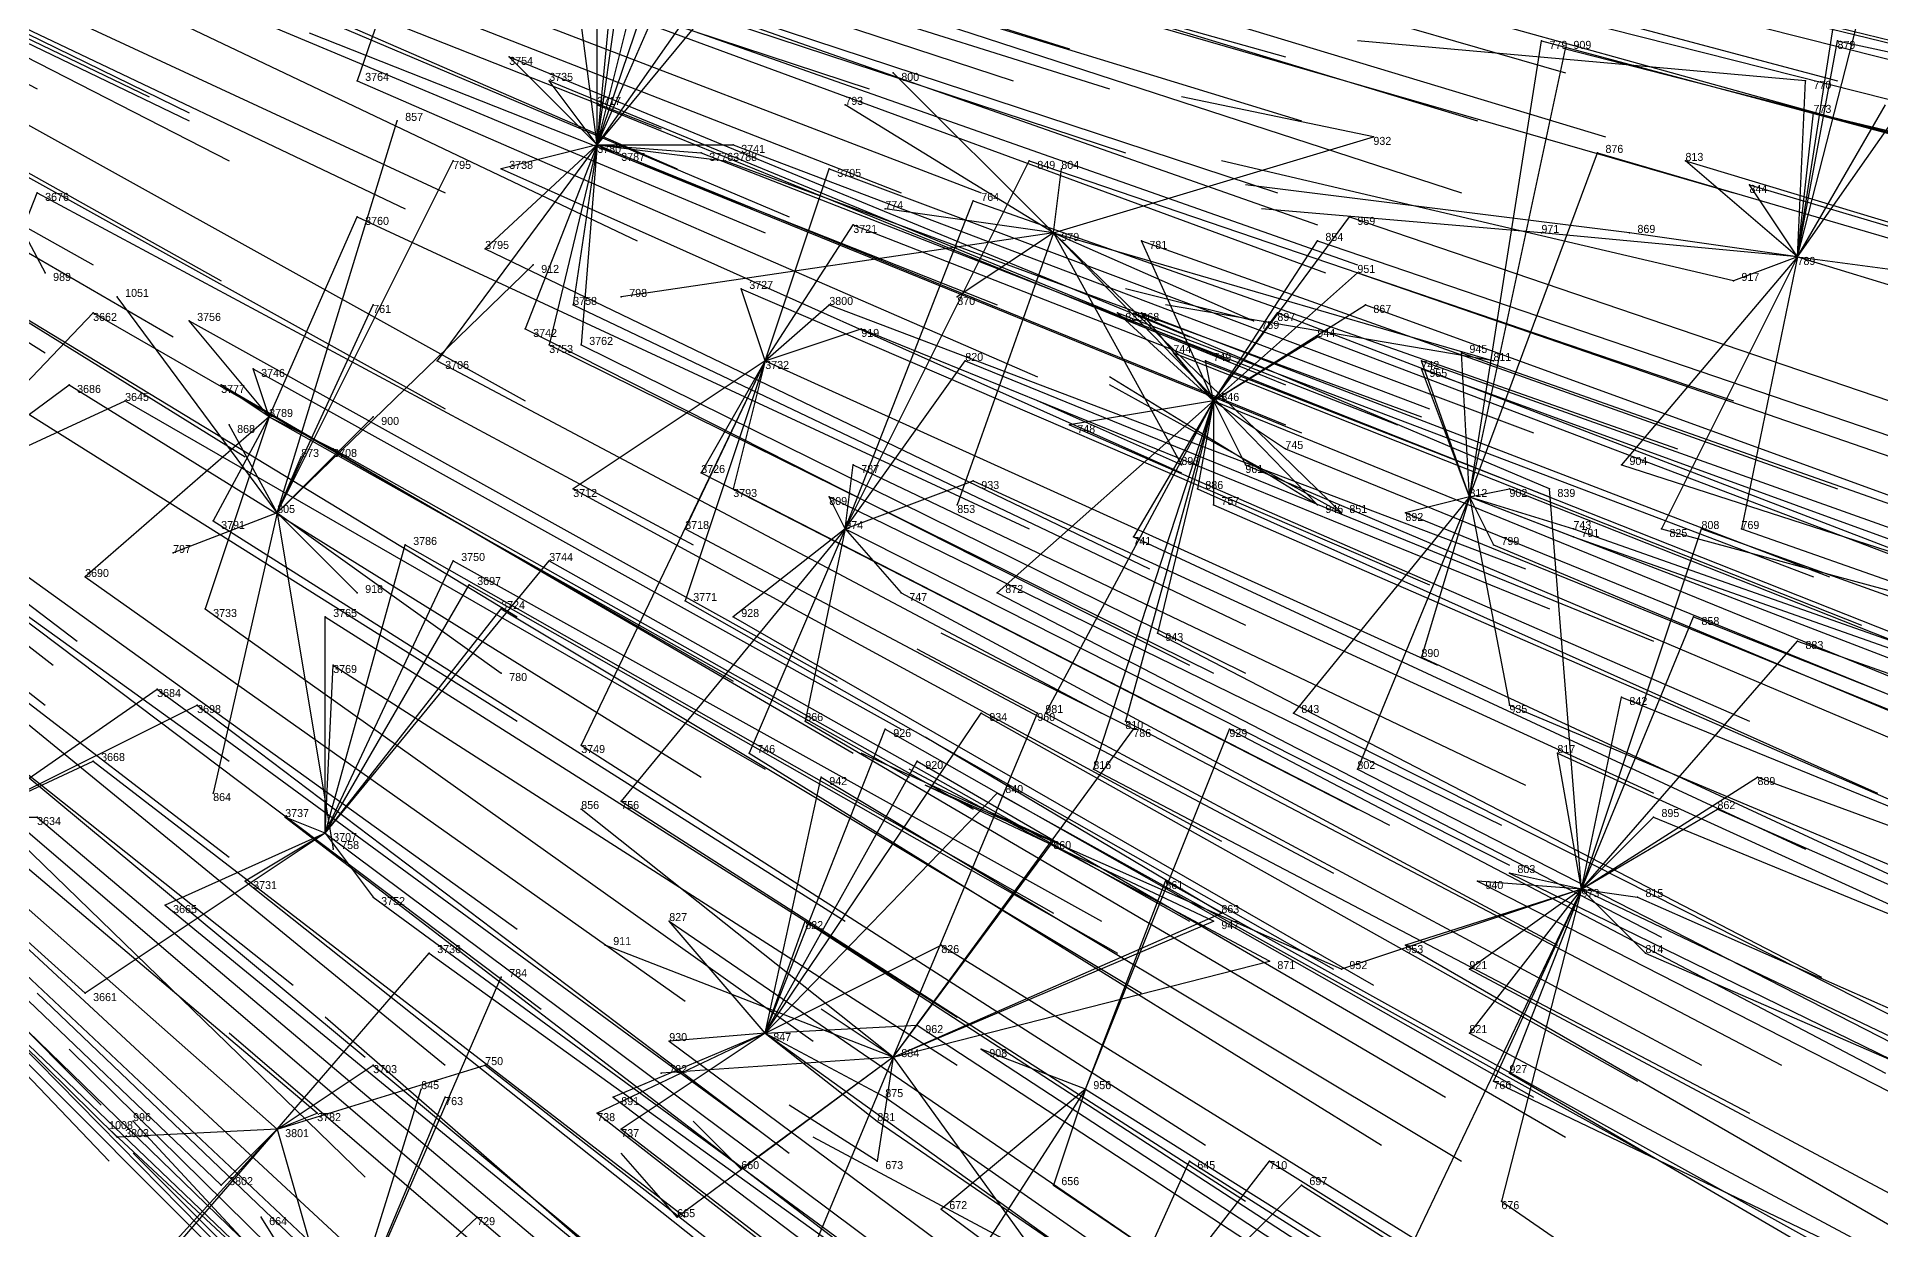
# Model space of a CAD drawing. Extents: x -0.5 to 0.59, y -0.5 to 0.58.
# Drawn here: x 0.241 to 0.4713, y -0.2595 to -0.1105 of the extents above; entities that cross this region are included whole.
import ezdxf

# ---------------------------------------------------------------- set-up
doc = ezdxf.new("R2010")
doc.units = 0
for name, color, linetype in [('Facilities', 3, 'CONTINUOUS'), ('Facilities_lines', 3, 'CONTINUOUS'), ('Normals', 1, 'CONTINUOUS'), ('Source_points', 5, 'CONTINUOUS'), ('Text', 3, 'CONTINUOUS')]:
    doc.layers.add(name, color=color, linetype=linetype)

msp = doc.modelspace()

# ---------------------------------------------------------------- linework, layer by layer
at = {"layer": 'Facilities', "color": 3}
for p in [(0.311, -0.124, -0.837), (0.368, -0.135, -1.25), (0.461, -0.138, -1.203), (0.332, -0.151, -0.911), (0.388, -0.156, -1.046), (0.27, -0.158, -0.781), (0.42, -0.168, -1.13), (0.271, -0.17, -1.25), (0.342, -0.172, -0.957), (0.277, -0.21, -0.869), (0.434, -0.217, -1.213), (0.332, -0.235, -1.017), (0.348, -0.238, -1.25), (0.372, -0.242, -1.109), (0.271, -0.247, -0.918)]:
    msp.add_point(p, dxfattribs=at)
at = {"layer": 'Facilities_lines', "color": 3}
for p, q in [((0.311, -0.124, -0.837), (0.337, -0.047, -0.85)), ((0.311, -0.124, -0.837), (0.317, -0.082, -0.818)), ((0.292, -0.084, -0.759), (0.281, -0.116, -0.76)), ((0.461, -0.138, -1.203), (0.473, -0.091, -1.204)), ((0.311, -0.124, -0.837), (0.332, -0.094, -0.862)), ((0.311, -0.124, -0.837), (0.311, -0.094, -0.811)), ((0.461, -0.138, -1.203), (0.468, -0.093, -1.192)), ((0.311, -0.124, -0.837), (0.308, -0.101, -0.811)), ((0.311, -0.124, -0.837), (0.33, -0.101, -0.863)), ((0.311, -0.124, -0.837), (0.313, -0.103, -0.825)), ((0.311, -0.124, -0.837), (0.315, -0.108, -0.832)), ((0.311, -0.124, -0.837), (0.318, -0.108, -0.84)), ((0.461, -0.138, -1.203), (0.482, -0.108, -1.236)), ((0.226, -0.11, -1.25), (0.242, -0.14, -1.25)), ((0.42, -0.168, -1.13), (0.429, -0.111, -1.109)), ((0.42, -0.168, -1.13), (0.432, -0.112, -1.116)), ((0.461, -0.138, -1.203), (0.466, -0.111, -1.197)), ((0.311, -0.124, -0.837), (0.3, -0.113, -0.801)), ((0.368, -0.135, -1.25), (0.348, -0.115, -1.25)), ((0.311, -0.124, -0.837), (0.305, -0.116, -0.815)), ((0.461, -0.138, -1.203), (0.462, -0.116, -1.25)), ((0.311, -0.124, -0.837), (0.311, -0.119, -0.831)), ((0.368, -0.135, -1.25), (0.342, -0.119, -1.25)), ((0.461, -0.138, -1.203), (0.472, -0.119, -1.218)), ((0.271, -0.17, -1.25), (0.286, -0.121, -1.25)), ((0.461, -0.138, -1.203), (0.463, -0.12, -1.196)), ((0.311, -0.124, -0.837), (0.291, -0.151, -0.821)), ((0.311, -0.124, -0.837), (0.297, -0.137, -0.817)), ((0.311, -0.124, -0.837), (0.299, -0.127, -0.813)), ((0.311, -0.124, -0.837), (0.302, -0.147, -0.841)), ((0.311, -0.124, -0.837), (0.305, -0.149, -0.848)), ((0.311, -0.124, -0.837), (0.308, -0.144, -0.85)), ((0.311, -0.124, -0.837), (0.309, -0.149, -0.858)), ((0.311, -0.124, -0.837), (0.328, -0.124, -0.877)), ((0.311, -0.124, -0.837), (0.324, -0.125, -0.869)), ((0.311, -0.124, -0.837), (0.313, -0.125, -0.843)), ((0.311, -0.124, -0.837), (0.327, -0.126, -0.876)), ((0.368, -0.135, -1.25), (0.408, -0.123, -1.25)), ((0.271, -0.17, -1.25), (0.293, -0.126, -1.25)), ((0.342, -0.172, -0.957), (0.365, -0.126, -0.966)), ((0.42, -0.168, -1.13), (0.436, -0.125, -1.134)), ((0.461, -0.138, -1.203), (0.447, -0.126, -1.161)), ((0.332, -0.151, -0.911), (0.34, -0.127, -0.908)), ((0.368, -0.135, -1.25), (0.369, -0.127, -1.25)), ((0.461, -0.138, -1.203), (0.455, -0.129, -1.182)), ((0.226, -0.168, -0.705), (0.241, -0.13, -0.686)), ((0.342, -0.172, -0.957), (0.358, -0.131, -0.953)), ((0.27, -0.158, -0.781), (0.281, -0.133, -0.778)), ((0.368, -0.135, -1.25), (0.347, -0.132, -1.25)), ((0.388, -0.156, -1.046), (0.405, -0.133, -1.067)), ((0.368, -0.135, -1.25), (0.314, -0.143, -1.25)), ((0.332, -0.151, -0.911), (0.343, -0.134, -0.92)), ((0.368, -0.135, -1.25), (0.356, -0.169, -1.25)), ((0.368, -0.135, -1.25), (0.356, -0.143, -1.25)), ((0.368, -0.135, -1.25), (0.423, -0.151, -1.25)), ((0.368, -0.135, -1.25), (0.404, -0.17, -1.25)), ((0.368, -0.135, -1.25), (0.393, -0.146, -1.25)), ((0.368, -0.135, -1.25), (0.384, -0.164, -1.25)), ((0.368, -0.135, -1.25), (0.401, -0.169, -1.25)), ((0.461, -0.138, -1.203), (0.429, -0.135, -1.25)), ((0.461, -0.138, -1.203), (0.44, -0.135, -1.25)), ((0.388, -0.156, -1.046), (0.379, -0.136, -1.007)), ((0.388, -0.156, -1.046), (0.401, -0.136, -1.058)), ((0.461, -0.138, -1.203), (0.439, -0.164, -1.171)), ((0.461, -0.138, -1.203), (0.444, -0.172, -1.191)), ((0.461, -0.138, -1.203), (0.453, -0.141, -1.25)), ((0.461, -0.138, -1.203), (0.454, -0.172, -1.212)), ((0.461, -0.138, -1.203), (0.476, -0.14, -1.241)), ((0.271, -0.17, -1.25), (0.303, -0.139, -1.25)), ((0.388, -0.156, -1.046), (0.406, -0.14, -1.073)), ((0.332, -0.151, -0.911), (0.329, -0.142, -0.897)), ((0.226, -0.168, -0.705), (0.248, -0.145, -0.719)), ((0.271, -0.17, -1.25), (0.251, -0.143, -1.25)), ((0.271, -0.17, -1.25), (0.283, -0.144, -1.25)), ((0.332, -0.151, -0.911), (0.34, -0.144, -0.923)), ((0.388, -0.156, -1.046), (0.376, -0.145, -1.008)), ((0.388, -0.156, -1.046), (0.379, -0.145, -1.014)), ((0.388, -0.156, -1.046), (0.407, -0.144, -1.081)), ((0.388, -0.156, -1.046), (0.396, -0.145, -1.053)), ((0.27, -0.158, -0.781), (0.26, -0.146, -0.746)), ((0.332, -0.151, -0.911), (0.344, -0.147, -0.935)), ((0.388, -0.156, -1.046), (0.401, -0.148, -1.068)), ((0.27, -0.158, -0.781), (0.268, -0.152, -0.772)), ((0.332, -0.151, -0.911), (0.308, -0.167, -0.876)), ((0.332, -0.151, -0.911), (0.309, -0.199, -0.918)), ((0.332, -0.151, -0.911), (0.322, -0.172, -0.911)), ((0.332, -0.151, -0.911), (0.322, -0.181, -0.923)), ((0.332, -0.151, -0.911), (0.324, -0.165, -0.908)), ((0.332, -0.151, -0.911), (0.328, -0.167, -0.92)), ((0.342, -0.172, -0.957), (0.357, -0.151, -0.969)), ((0.388, -0.156, -1.046), (0.383, -0.15, -1.028)), ((0.388, -0.156, -1.046), (0.387, -0.151, -1.039)), ((0.42, -0.168, -1.13), (0.414, -0.151, -1.101)), ((0.42, -0.168, -1.13), (0.414, -0.152, -1.104)), ((0.42, -0.168, -1.13), (0.419, -0.15, -1.113)), ((0.226, -0.168, -0.705), (0.245, -0.154, -0.725)), ((0.27, -0.158, -0.781), (0.264, -0.154, -0.763)), ((0.226, -0.168, -0.705), (0.252, -0.156, -0.74)), ((0.388, -0.156, -1.046), (0.361, -0.18, -1.008)), ((0.388, -0.156, -1.046), (0.367, -0.195, -1.038)), ((0.388, -0.156, -1.046), (0.37, -0.159, -1.008)), ((0.388, -0.156, -1.046), (0.373, -0.202, -1.059)), ((0.388, -0.156, -1.046), (0.377, -0.196, -1.062)), ((0.388, -0.156, -1.046), (0.378, -0.173, -1.039)), ((0.388, -0.156, -1.046), (0.381, -0.185, -1.059)), ((0.388, -0.156, -1.046), (0.386, -0.167, -1.052)), ((0.388, -0.156, -1.046), (0.397, -0.162, -1.071)), ((0.388, -0.156, -1.046), (0.388, -0.169, -1.059)), ((0.388, -0.156, -1.046), (0.392, -0.164, -1.061)), ((0.27, -0.158, -0.781), (0.247, -0.178, -0.76)), ((0.27, -0.158, -0.781), (0.262, -0.182, -0.799)), ((0.27, -0.158, -0.781), (0.263, -0.171, -0.786)), ((0.27, -0.158, -0.781), (0.278, -0.162, -0.804)), ((0.271, -0.17, -1.25), (0.283, -0.158, -1.25)), ((0.271, -0.17, -1.25), (0.265, -0.159, -1.25)), ((0.271, -0.17, -1.25), (0.274, -0.163, -1.25)), ((0.342, -0.172, -0.957), (0.343, -0.164, -0.951)), ((0.342, -0.172, -0.957), (0.34, -0.168, -0.948)), ((0.342, -0.172, -0.957), (0.358, -0.166, -0.987)), ((0.42, -0.168, -1.13), (0.398, -0.195, -1.109)), ((0.42, -0.168, -1.13), (0.406, -0.202, -1.133)), ((0.42, -0.168, -1.13), (0.412, -0.17, -1.114)), ((0.42, -0.168, -1.13), (0.414, -0.188, -1.137)), ((0.42, -0.168, -1.13), (0.425, -0.167, -1.141)), ((0.42, -0.168, -1.13), (0.433, -0.172, -1.164)), ((0.42, -0.168, -1.13), (0.433, -0.173, -1.166)), ((0.42, -0.168, -1.13), (0.423, -0.174, -1.144)), ((0.42, -0.168, -1.13), (0.425, -0.194, -1.167)), ((0.434, -0.217, -1.213), (0.43, -0.167, -1.25)), ((0.271, -0.17, -1.25), (0.258, -0.175, -1.25)), ((0.271, -0.17, -1.25), (0.263, -0.205, -1.25)), ((0.271, -0.17, -1.25), (0.278, -0.212, -1.25)), ((0.271, -0.17, -1.25), (0.299, -0.19, -1.25)), ((0.271, -0.17, -1.25), (0.281, -0.18, -1.25)), ((0.342, -0.172, -0.957), (0.314, -0.206, -0.939)), ((0.342, -0.172, -0.957), (0.328, -0.183, -0.939)), ((0.342, -0.172, -0.957), (0.33, -0.2, -0.965)), ((0.342, -0.172, -0.957), (0.337, -0.196, -0.973)), ((0.342, -0.172, -0.957), (0.349, -0.18, -0.982)), ((0.434, -0.217, -1.213), (0.449, -0.172, -1.25)), ((0.277, -0.21, -0.869), (0.287, -0.174, -0.84)), ((0.277, -0.21, -0.869), (0.305, -0.176, -0.88)), ((0.277, -0.21, -0.869), (0.293, -0.176, -0.855)), ((0.277, -0.21, -0.869), (0.295, -0.179, -0.863)), ((0.277, -0.21, -0.869), (0.299, -0.182, -0.875)), ((0.277, -0.21, -0.869), (0.277, -0.183, -0.83)), ((0.434, -0.217, -1.213), (0.448, -0.183, -1.211)), ((0.434, -0.217, -1.213), (0.461, -0.186, -1.244)), ((0.277, -0.21, -0.869), (0.278, -0.189, -0.84)), ((0.233, -0.208, -0.781), (0.256, -0.192, -0.8)), ((0.434, -0.217, -1.213), (0.439, -0.193, -1.199)), ((0.233, -0.208, -0.781), (0.261, -0.194, -0.813)), ((0.332, -0.235, -1.017), (0.359, -0.195, -1.022)), ((0.348, -0.238, -1.25), (0.366, -0.195, -1.25)), ((0.332, -0.235, -1.017), (0.347, -0.197, -0.999)), ((0.348, -0.238, -1.25), (0.378, -0.197, -1.25)), ((0.372, -0.242, -1.109), (0.39, -0.197, -1.091)), ((0.434, -0.217, -1.213), (0.431, -0.2, -1.187)), ((0.233, -0.208, -0.781), (0.248, -0.201, -0.798)), ((0.332, -0.235, -1.017), (0.351, -0.201, -1.012)), ((0.332, -0.235, -1.017), (0.339, -0.203, -0.988)), ((0.332, -0.235, -1.017), (0.361, -0.205, -1.038)), ((0.434, -0.217, -1.213), (0.456, -0.203, -1.247)), ((0.348, -0.238, -1.25), (0.309, -0.207, -1.25)), ((0.434, -0.217, -1.213), (0.451, -0.207, -1.25)), ((0.233, -0.208, -0.781), (0.241, -0.208, -0.796)), ((0.277, -0.21, -0.869), (0.272, -0.208, -0.855)), ((0.434, -0.217, -1.213), (0.443, -0.208, -1.224)), ((0.277, -0.21, -0.869), (0.247, -0.23, -0.844)), ((0.277, -0.21, -0.869), (0.257, -0.219, -0.844)), ((0.277, -0.21, -0.869), (0.267, -0.216, -0.86)), ((0.277, -0.21, -0.869), (0.283, -0.218, -0.894)), ((0.348, -0.238, -1.25), (0.368, -0.211, -1.25)), ((0.372, -0.242, -1.109), (0.382, -0.216, -1.097)), ((0.434, -0.217, -1.213), (0.421, -0.216, -1.184)), ((0.434, -0.217, -1.213), (0.425, -0.215, -1.191)), ((0.434, -0.217, -1.213), (0.404, -0.227, -1.25)), ((0.434, -0.217, -1.213), (0.412, -0.224, -1.172)), ((0.434, -0.217, -1.213), (0.413, -0.261, -1.221)), ((0.434, -0.217, -1.213), (0.42, -0.235, -1.203)), ((0.434, -0.217, -1.213), (0.42, -0.227, -1.192)), ((0.434, -0.217, -1.213), (0.423, -0.241, -1.25)), ((0.434, -0.217, -1.213), (0.424, -0.256, -1.238)), ((0.434, -0.217, -1.213), (0.425, -0.24, -1.219)), ((0.434, -0.217, -1.213), (0.442, -0.225, -1.238)), ((0.434, -0.217, -1.213), (0.441, -0.218, -1.23)), ((0.332, -0.235, -1.017), (0.32, -0.221, -0.971)), ((0.332, -0.235, -1.017), (0.337, -0.221, -1.006)), ((0.348, -0.238, -1.25), (0.389, -0.22, -1.25)), ((0.348, -0.238, -1.25), (0.388, -0.221, -1.25)), ((0.271, -0.247, -0.918), (0.29, -0.225, -0.917)), ((0.348, -0.238, -1.25), (0.312, -0.224, -1.25)), ((0.332, -0.235, -1.017), (0.354, -0.224, -1.047)), ((0.279, -0.274, -1.25), (0.299, -0.228, -1.25)), ((0.348, -0.238, -1.25), (0.395, -0.226, -1.25)), ((0.332, -0.235, -1.017), (0.351, -0.234, -1.056)), ((0.332, -0.235, -1.017), (0.311, -0.245, -0.99)), ((0.332, -0.235, -1.017), (0.313, -0.243, -0.991)), ((0.332, -0.235, -1.017), (0.314, -0.247, -0.999)), ((0.332, -0.235, -1.017), (0.32, -0.236, -0.993)), ((0.332, -0.235, -1.017), (0.346, -0.246, -1.06)), ((0.332, -0.235, -1.017), (0.347, -0.243, -1.058)), ((0.372, -0.242, -1.109), (0.359, -0.237, -1.076)), ((0.271, -0.247, -0.918), (0.297, -0.239, -0.952)), ((0.271, -0.247, -0.918), (0.283, -0.239, -0.925)), ((0.348, -0.238, -1.25), (0.319, -0.24, -1.25)), ((0.348, -0.238, -1.25), (0.321, -0.258, -1.25)), ((0.348, -0.238, -1.25), (0.329, -0.252, -1.25)), ((0.348, -0.238, -1.25), (0.33, -0.281, -1.25)), ((0.348, -0.238, -1.25), (0.346, -0.251, -1.25)), ((0.348, -0.238, -1.25), (0.366, -0.263, -1.25)), ((0.279, -0.274, -1.25), (0.289, -0.242, -1.25)), ((0.279, -0.274, -1.25), (0.292, -0.243, -1.25)), ((0.372, -0.242, -1.109), (0.354, -0.257, -1.093)), ((0.372, -0.242, -1.109), (0.354, -0.27, -1.112)), ((0.372, -0.242, -1.109), (0.368, -0.254, -1.119)), ((0.279, -0.274, -1.25), (0.253, -0.246, -1.25)), ((0.271, -0.247, -0.918), (0.276, -0.245, -0.922)), ((0.271, -0.247, -0.918), (0.241, -0.28, -0.924)), ((0.271, -0.247, -0.918), (0.245, -0.277, -0.923)), ((0.279, -0.274, -1.25), (0.25, -0.247, -1.25)), ((0.271, -0.247, -0.918), (0.251, -0.248, -0.883)), ((0.271, -0.247, -0.918), (0.264, -0.254, -0.916)), ((0.271, -0.247, -0.918), (0.275, -0.261, -0.949)), ((0.371, -0.282, -1.166), (0.385, -0.251, -1.15)), ((0.371, -0.282, -1.166), (0.395, -0.251, -1.169)), ((0.371, -0.282, -1.166), (0.399, -0.254, -1.183)), ((0.279, -0.274, -1.25), (0.269, -0.258, -1.25)), ((0.279, -0.274, -1.25), (0.296, -0.258, -1.25))]:
    msp.add_line(p, q, dxfattribs=at)
at = {"layer": 'Normals', "color": 1}
for p, q in [((0.16, -0.075, -0.441), (0.241, -0.117, -0.4)), ((0.172, -0.078, -0.473), (0.255, -0.118, -0.434)), ((0.178, -0.08, -0.488), (0.26, -0.12, -0.448)), ((0.177, -0.081, -0.487), (0.26, -0.121, -0.447)), ((0.183, -0.084, -0.502), (0.265, -0.126, -0.464)), ((0.281, -0.084, -0.733), (0.37, -0.112, -0.696)), ((0.275, -0.087, -0.721), (0.363, -0.116, -0.683)), ((0.233, -0.088, -0.622), (0.319, -0.122, -0.585)), ((0.257, -0.088, -0.68), (0.345, -0.117, -0.642)), ((0.286, -0.089, -0.749), (0.375, -0.117, -0.712)), ((0.308, -0.088, -0.801), (0.397, -0.113, -0.764)), ((0.342, -0.089, -0.884), (0.432, -0.115, -0.847)), ((0.203, -0.092, -0.556), (0.287, -0.132, -0.519)), ((0.208, -0.091, -0.567), (0.292, -0.13, -0.531)), ((0.236, -0.09, -0.631), (0.321, -0.127, -0.595)), ((0.376, -0.092, -0.969), (0.466, -0.116, -0.931)), ((0.387, -0.09, -0.992), (0.477, -0.112, -0.956)), ((0.168, -0.094, -0.481), (0.248, -0.139, -0.443)), ((0.311, -0.094, -0.811), (0.399, -0.121, -0.774)), ((0.332, -0.094, -0.862), (0.421, -0.121, -0.826)), ((0.396, -0.094, -1.018), (0.487, -0.117, -0.982)), ((0.182, -0.095, -0.514), (0.264, -0.141, -0.479)), ((0.232, -0.096, -0.629), (0.316, -0.136, -0.592)), ((0.262, -0.096, -0.699), (0.349, -0.13, -0.662)), ((0.289, -0.096, -0.761), (0.377, -0.125, -0.723)), ((0.348, -0.096, -0.902), (0.437, -0.123, -0.866)), ((0.41, -0.096, -1.054), (0.5, -0.118, -1.016)), ((0.246, -0.099, -0.664), (0.332, -0.135, -0.627)), ((0.25, -0.097, -0.67), (0.335, -0.133, -0.633)), ((0.273, -0.097, -0.723), (0.359, -0.13, -0.685)), ((0.164, -0.101, -0.481), (0.242, -0.15, -0.443)), ((0.177, -0.101, -0.511), (0.258, -0.148, -0.475)), ((0.308, -0.101, -0.811), (0.396, -0.13, -0.773)), ((0.33, -0.101, -0.863), (0.419, -0.13, -0.827)), ((0.395, -0.101, -1.019), (0.485, -0.126, -0.982)), ((0.404, -0.101, -1.042), (0.495, -0.124, -1.006)), ((0.313, -0.103, -0.825), (0.401, -0.134, -0.788)), ((0.363, -0.104, -0.946), (0.453, -0.13, -0.908)), ((0.315, -0.108, -0.832), (0.402, -0.14, -0.795)), ((0.318, -0.108, -0.84), (0.406, -0.139, -0.803)), ((0.275, -0.11, -0.74), (0.361, -0.144, -0.702)), ((0.211, -0.112, -0.597), (0.292, -0.157, -0.56)), ((0.221, -0.111, -0.618), (0.302, -0.156, -0.581)), ((0.462, -0.116, -1.25), (0.406, -0.111, -1.168)), ((0.429, -0.111, -1.109), (0.519, -0.135, -1.071)), ((0.432, -0.112, -1.116), (0.522, -0.135, -1.078)), ((0.466, -0.111, -1.197), (0.563, -0.132, -1.2)), ((0.188, -0.114, -0.549), (0.267, -0.163, -0.513)), ((0.3, -0.113, -0.801), (0.385, -0.148, -0.762)), ((0.348, -0.115, -1.25), (0.348, -0.115, -1.15)), ((0.281, -0.116, -0.76), (0.366, -0.153, -0.722)), ((0.305, -0.116, -0.815), (0.39, -0.151, -0.778)), ((0.311, -0.119, -0.831), (0.397, -0.154, -0.794)), ((0.342, -0.119, -1.25), (0.342, -0.119, -1.15)), ((0.408, -0.123, -1.25), (0.384, -0.118, -1.153)), ((0.286, -0.121, -1.25), (0.286, -0.121, -1.15)), ((0.463, -0.12, -1.196), (0.56, -0.143, -1.202)), ((0.311, -0.124, -0.837), (0.397, -0.159, -0.799)), ((0.328, -0.124, -0.877), (0.415, -0.157, -0.84)), ((0.293, -0.126, -1.25), (0.293, -0.126, -1.15)), ((0.313, -0.125, -0.843), (0.399, -0.16, -0.806)), ((0.324, -0.125, -0.869), (0.411, -0.159, -0.833)), ((0.327, -0.126, -0.876), (0.414, -0.158, -0.84)), ((0.365, -0.126, -0.966), (0.453, -0.156, -0.929)), ((0.453, -0.141, -1.25), (0.389, -0.126, -1.175)), ((0.436, -0.125, -1.134), (0.525, -0.151, -1.097)), ((0.447, -0.126, -1.161), (0.54, -0.154, -1.136)), ((0.299, -0.127, -0.813), (0.384, -0.165, -0.775)), ((0.34, -0.127, -0.908), (0.428, -0.16, -0.872)), ((0.369, -0.127, -1.25), (0.369, -0.127, -1.15)), ((0.44, -0.135, -1.25), (0.392, -0.129, -1.163)), ((0.455, -0.129, -1.182), (0.549, -0.157, -1.163)), ((0.168, -0.131, -0.533), (0.243, -0.189, -0.499)), ((0.172, -0.13, -0.538), (0.246, -0.186, -0.503)), ((0.241, -0.13, -0.686), (0.323, -0.174, -0.648)), ((0.358, -0.131, -0.953), (0.446, -0.162, -0.916)), ((0.281, -0.133, -0.778), (0.365, -0.172, -0.739)), ((0.347, -0.132, -1.25), (0.347, -0.132, -1.15)), ((0.429, -0.135, -1.25), (0.394, -0.132, -1.156)), ((0.405, -0.133, -1.067), (0.493, -0.163, -1.029)), ((0.222, -0.135, -0.651), (0.301, -0.183, -0.612)), ((0.343, -0.134, -0.92), (0.43, -0.168, -0.884)), ((0.368, -0.135, -1.25), (0.368, -0.135, -1.15)), ((0.169, -0.137, -0.543), (0.242, -0.194, -0.507)), ((0.297, -0.137, -0.817), (0.38, -0.177, -0.78)), ((0.379, -0.136, -1.007), (0.466, -0.167, -0.969)), ((0.401, -0.136, -1.058), (0.489, -0.166, -1.021)), ((0.461, -0.138, -1.203), (0.556, -0.167, -1.195)), ((0.242, -0.14, -1.25), (0.242, -0.14, -1.15)), ((0.303, -0.139, -1.25), (0.303, -0.139, -1.15)), ((0.406, -0.14, -1.073), (0.493, -0.17, -1.036)), ((0.329, -0.142, -0.897), (0.415, -0.179, -0.86)), ((0.393, -0.146, -1.25), (0.377, -0.142, -1.151)), ((0.248, -0.145, -0.719), (0.328, -0.191, -0.68)), ((0.251, -0.143, -1.25), (0.251, -0.143, -1.15)), ((0.283, -0.144, -1.25), (0.283, -0.144, -1.15)), ((0.308, -0.144, -0.85), (0.392, -0.184, -0.812)), ((0.314, -0.143, -1.25), (0.314, -0.143, -1.15)), ((0.34, -0.144, -0.923), (0.427, -0.177, -0.886)), ((0.356, -0.143, -1.25), (0.356, -0.143, -1.15)), ((0.376, -0.145, -1.008), (0.463, -0.178, -0.971)), ((0.43, -0.167, -1.25), (0.378, -0.145, -1.167)), ((0.379, -0.145, -1.014), (0.465, -0.178, -0.976)), ((0.423, -0.151, -1.25), (0.382, -0.144, -1.159)), ((0.396, -0.145, -1.053), (0.482, -0.178, -1.015)), ((0.407, -0.144, -1.081), (0.495, -0.176, -1.043)), ((0.19, -0.147, -0.602), (0.265, -0.201, -0.563)), ((0.223, -0.147, -0.667), (0.301, -0.196, -0.629)), ((0.26, -0.146, -0.746), (0.341, -0.191, -0.708)), ((0.302, -0.147, -0.841), (0.385, -0.189, -0.804)), ((0.344, -0.147, -0.935), (0.43, -0.182, -0.899)), ((0.305, -0.149, -0.848), (0.388, -0.19, -0.81)), ((0.309, -0.149, -0.858), (0.392, -0.19, -0.82)), ((0.401, -0.148, -1.068), (0.488, -0.181, -1.031)), ((0.268, -0.152, -0.772), (0.349, -0.197, -0.734)), ((0.291, -0.151, -0.821), (0.374, -0.195, -0.784)), ((0.332, -0.151, -0.911), (0.416, -0.189, -0.874)), ((0.357, -0.151, -0.969), (0.443, -0.186, -0.932)), ((0.383, -0.15, -1.028), (0.469, -0.184, -0.99)), ((0.387, -0.151, -1.039), (0.473, -0.185, -1)), ((0.414, -0.151, -1.101), (0.501, -0.182, -1.064)), ((0.414, -0.152, -1.104), (0.502, -0.184, -1.067)), ((0.419, -0.15, -1.113), (0.507, -0.181, -1.077)), ((0.245, -0.154, -0.725), (0.324, -0.203, -0.686)), ((0.264, -0.154, -0.763), (0.343, -0.2, -0.725)), ((0.401, -0.169, -1.25), (0.375, -0.153, -1.155)), ((0.404, -0.17, -1.25), (0.375, -0.154, -1.156)), ((0.252, -0.156, -0.74), (0.332, -0.202, -0.702)), ((0.384, -0.164, -1.25), (0.366, -0.156, -1.152)), ((0.388, -0.156, -1.046), (0.474, -0.191, -1.008)), ((0.192, -0.157, -0.62), (0.265, -0.213, -0.582)), ((0.27, -0.158, -0.781), (0.35, -0.203, -0.742)), ((0.283, -0.158, -1.25), (0.283, -0.158, -1.15)), ((0.265, -0.159, -1.25), (0.265, -0.159, -1.15)), ((0.37, -0.159, -1.008), (0.455, -0.196, -0.97)), ((0.274, -0.163, -1.25), (0.274, -0.163, -1.15)), ((0.278, -0.162, -0.804), (0.358, -0.207, -0.766)), ((0.397, -0.162, -1.071), (0.483, -0.197, -1.033)), ((0.324, -0.165, -0.908), (0.406, -0.207, -0.87)), ((0.343, -0.164, -0.951), (0.427, -0.204, -0.914)), ((0.392, -0.164, -1.061), (0.477, -0.2, -1.024)), ((0.439, -0.164, -1.171), (0.532, -0.194, -1.15)), ((0.247, -0.23, -0.844), (0.178, -0.168, -0.881)), ((0.226, -0.168, -0.705), (0.301, -0.222, -0.667)), ((0.308, -0.167, -0.876), (0.389, -0.211, -0.838)), ((0.328, -0.167, -0.92), (0.41, -0.209, -0.882)), ((0.34, -0.168, -0.948), (0.424, -0.209, -0.912)), ((0.358, -0.166, -0.987), (0.443, -0.205, -0.95)), ((0.386, -0.167, -1.052), (0.471, -0.205, -1.015)), ((0.42, -0.168, -1.13), (0.506, -0.201, -1.093)), ((0.425, -0.167, -1.141), (0.511, -0.201, -1.104)), ((0.271, -0.17, -1.25), (0.271, -0.17, -1.15)), ((0.356, -0.169, -1.25), (0.356, -0.169, -1.15)), ((0.388, -0.169, -1.059), (0.473, -0.206, -1.021)), ((0.412, -0.17, -1.114), (0.498, -0.205, -1.077)), ((0.2, -0.171, -0.658), (0.273, -0.229, -0.62)), ((0.263, -0.171, -0.786), (0.342, -0.221, -0.748)), ((0.322, -0.172, -0.911), (0.403, -0.215, -0.874)), ((0.342, -0.172, -0.957), (0.425, -0.214, -0.92)), ((0.433, -0.172, -1.164), (0.524, -0.204, -1.139)), ((0.444, -0.172, -1.191), (0.54, -0.198, -1.181)), ((0.449, -0.172, -1.25), (0.527, -0.2, -1.306)), ((0.454, -0.172, -1.212), (0.548, -0.205, -1.216)), ((0.258, -0.175, -1.25), (0.258, -0.175, -1.15)), ((0.287, -0.174, -0.84), (0.368, -0.22, -0.802)), ((0.378, -0.173, -1.039), (0.462, -0.212, -1.001)), ((0.423, -0.174, -1.144), (0.509, -0.21, -1.107)), ((0.433, -0.173, -1.166), (0.524, -0.205, -1.141)), ((0.231, -0.177, -0.726), (0.304, -0.232, -0.688)), ((0.293, -0.176, -0.855), (0.374, -0.221, -0.817)), ((0.305, -0.176, -0.88), (0.385, -0.221, -0.842)), ((0.184, -0.179, -0.642), (0.249, -0.244, -0.602)), ((0.211, -0.179, -0.691), (0.282, -0.238, -0.653)), ((0.247, -0.178, -0.76), (0.322, -0.231, -0.722)), ((0.295, -0.179, -0.863), (0.376, -0.225, -0.826)), ((0.221, -0.181, -0.713), (0.292, -0.239, -0.674)), ((0.281, -0.18, -1.25), (0.281, -0.18, -1.15)), ((0.322, -0.181, -0.923), (0.403, -0.227, -0.887)), ((0.349, -0.18, -0.982), (0.431, -0.224, -0.945)), ((0.361, -0.18, -1.008), (0.444, -0.223, -0.972)), ((0.251, -0.248, -0.883), (0.185, -0.183, -0.92)), ((0.186, -0.184, -0.656), (0.25, -0.251, -0.617)), ((0.262, -0.182, -0.799), (0.338, -0.236, -0.762)), ((0.277, -0.183, -0.83), (0.356, -0.233, -0.794)), ((0.299, -0.182, -0.875), (0.379, -0.23, -0.838)), ((0.328, -0.183, -0.939), (0.408, -0.229, -0.901)), ((0.448, -0.183, -1.211), (0.541, -0.22, -1.219)), ((0.271, -0.247, -0.918), (0.202, -0.186, -0.955)), ((0.276, -0.245, -0.922), (0.205, -0.185, -0.96)), ((0.378, -0.197, -1.25), (0.354, -0.185, -1.154)), ((0.381, -0.185, -1.059), (0.464, -0.228, -1.023)), ((0.461, -0.186, -1.244), (0.551, -0.218, -1.275)), ((0.215, -0.188, -0.714), (0.282, -0.253, -0.677)), ((0.366, -0.195, -1.25), (0.351, -0.187, -1.152)), ((0.414, -0.188, -1.137), (0.498, -0.227, -1.1)), ((0.264, -0.254, -0.916), (0.197, -0.19, -0.953)), ((0.278, -0.189, -0.84), (0.356, -0.239, -0.803)), ((0.299, -0.19, -1.25), (0.299, -0.19, -1.15)), ((0.256, -0.192, -0.8), (0.331, -0.247, -0.763)), ((0.439, -0.193, -1.199), (0.532, -0.231, -1.193)), ((0.261, -0.194, -0.813), (0.335, -0.25, -0.776)), ((0.359, -0.195, -1.022), (0.441, -0.241, -0.986)), ((0.367, -0.195, -1.038), (0.449, -0.239, -1.002)), ((0.398, -0.195, -1.109), (0.481, -0.237, -1.071)), ((0.425, -0.194, -1.167), (0.513, -0.231, -1.139)), ((0.275, -0.261, -0.949), (0.208, -0.198, -0.986)), ((0.337, -0.196, -0.973), (0.417, -0.243, -0.936)), ((0.347, -0.197, -0.999), (0.428, -0.243, -0.962)), ((0.389, -0.22, -1.25), (0.352, -0.198, -1.16)), ((0.377, -0.196, -1.062), (0.459, -0.239, -1.026)), ((0.39, -0.197, -1.091), (0.472, -0.24, -1.054)), ((0.309, -0.199, -0.918), (0.387, -0.249, -0.881)), ((0.33, -0.2, -0.965), (0.409, -0.249, -0.927)), ((0.368, -0.211, -1.25), (0.344, -0.2, -1.154)), ((0.431, -0.2, -1.187), (0.521, -0.241, -1.174)), ((0.248, -0.201, -0.798), (0.322, -0.258, -0.761)), ((0.395, -0.226, -1.25), (0.35, -0.202, -1.164)), ((0.351, -0.201, -1.012), (0.432, -0.248, -0.976)), ((0.373, -0.202, -1.059), (0.455, -0.245, -1.023)), ((0.406, -0.202, -1.133), (0.488, -0.244, -1.096)), ((0.208, -0.205, -0.73), (0.273, -0.271, -0.693)), ((0.233, -0.204, -0.773), (0.303, -0.264, -0.736)), ((0.263, -0.205, -1.25), (0.263, -0.205, -1.15)), ((0.339, -0.203, -0.988), (0.419, -0.251, -0.951)), ((0.388, -0.221, -1.25), (0.352, -0.204, -1.158)), ((0.404, -0.227, -1.25), (0.352, -0.204, -1.168)), ((0.361, -0.205, -1.038), (0.442, -0.25, -1.001)), ((0.456, -0.203, -1.247), (0.54, -0.234, -1.291)), ((0.275, -0.27, -0.963), (0.208, -0.206, -1.001)), ((0.289, -0.27, -0.989), (0.221, -0.207, -1.027)), ((0.309, -0.207, -1.25), (0.309, -0.207, -1.15)), ((0.314, -0.206, -0.939), (0.392, -0.256, -0.902)), ((0.451, -0.207, -1.25), (0.528, -0.241, -1.305)), ((0.241, -0.208, -0.796), (0.312, -0.268, -0.759)), ((0.272, -0.208, -0.855), (0.345, -0.264, -0.817)), ((0.443, -0.208, -1.224), (0.533, -0.245, -1.249)), ((0.277, -0.21, -0.869), (0.352, -0.266, -0.832)), ((0.278, -0.212, -1.25), (0.278, -0.212, -1.15)), ((0.267, -0.216, -0.86), (0.34, -0.274, -0.823)), ((0.382, -0.216, -1.097), (0.463, -0.261, -1.06)), ((0.421, -0.216, -1.184), (0.509, -0.261, -1.17)), ((0.425, -0.215, -1.191), (0.515, -0.259, -1.187)), ((0.283, -0.218, -0.894), (0.358, -0.273, -0.857)), ((0.434, -0.217, -1.213), (0.524, -0.26, -1.216)), ((0.441, -0.218, -1.23), (0.527, -0.256, -1.265)), ((0.257, -0.219, -0.844), (0.329, -0.278, -0.807)), ((0.32, -0.221, -0.971), (0.396, -0.273, -0.934)), ((0.337, -0.221, -1.006), (0.414, -0.271, -0.969)), ((0.29, -0.225, -0.917), (0.365, -0.279, -0.881)), ((0.312, -0.224, -1.25), (0.312, -0.224, -1.15)), ((0.354, -0.224, -1.047), (0.433, -0.273, -1.011)), ((0.412, -0.224, -1.172), (0.495, -0.272, -1.144)), ((0.442, -0.225, -1.238), (0.527, -0.262, -1.273)), ((0.299, -0.228, -1.25), (0.299, -0.228, -1.15)), ((0.42, -0.227, -1.192), (0.508, -0.274, -1.188)), ((0.308, -0.294, -1.065), (0.241, -0.23, -1.102)), ((0.299, -0.298, -1.055), (0.233, -0.232, -1.092)), ((0.304, -0.297, -1.062), (0.237, -0.232, -1.099)), ((0.348, -0.238, -1.25), (0.339, -0.232, -1.151)), ((0.347, -0.294, -1.137), (0.277, -0.233, -1.174)), ((0.351, -0.234, -1.056), (0.429, -0.285, -1.019)), ((0.311, -0.302, -1.083), (0.245, -0.237, -1.12)), ((0.336, -0.296, -1.119), (0.265, -0.235, -1.156)), ((0.32, -0.236, -0.993), (0.394, -0.291, -0.956)), ((0.332, -0.235, -1.017), (0.407, -0.289, -0.98)), ((0.359, -0.237, -1.076), (0.437, -0.288, -1.039)), ((0.42, -0.235, -1.203), (0.508, -0.282, -1.203)), ((0.283, -0.239, -0.925), (0.354, -0.298, -0.888)), ((0.297, -0.239, -0.952), (0.37, -0.296, -0.915)), ((0.319, -0.24, -1.25), (0.319, -0.24, -1.15)), ((0.423, -0.241, -1.25), (0.492, -0.274, -1.315)), ((0.425, -0.24, -1.219), (0.509, -0.289, -1.242)), ((0.289, -0.242, -1.25), (0.289, -0.242, -1.15)), ((0.292, -0.243, -1.25), (0.292, -0.243, -1.15)), ((0.313, -0.243, -0.991), (0.387, -0.299, -0.954)), ((0.346, -0.251, -1.25), (0.335, -0.244, -1.151)), ((0.347, -0.243, -1.058), (0.423, -0.296, -1.021)), ((0.372, -0.242, -1.109), (0.45, -0.291, -1.072)), ((0.253, -0.246, -1.25), (0.253, -0.246, -1.15)), ((0.311, -0.245, -0.99), (0.384, -0.302, -0.952)), ((0.329, -0.252, -1.25), (0.323, -0.246, -1.15)), ((0.346, -0.246, -1.06), (0.422, -0.298, -1.023)), ((0.25, -0.247, -1.25), (0.25, -0.247, -1.15)), ((0.314, -0.247, -0.999), (0.388, -0.304, -0.962)), ((0.366, -0.263, -1.25), (0.338, -0.248, -1.155)), ((0.318, -0.315, -1.12), (0.253, -0.25, -1.157)), ((0.321, -0.258, -1.25), (0.314, -0.25, -1.151)), ((0.385, -0.251, -1.15), (0.464, -0.301, -1.113)), ((0.395, -0.251, -1.169), (0.477, -0.302, -1.145)), ((0.368, -0.254, -1.119), (0.445, -0.306, -1.081)), ((0.399, -0.254, -1.183), (0.481, -0.306, -1.16)), ((0.269, -0.258, -1.25), (0.269, -0.258, -1.15)), ((0.296, -0.258, -1.25), (0.296, -0.258, -1.15)), ((0.354, -0.257, -1.093), (0.428, -0.312, -1.055)), ((0.424, -0.256, -1.238), (0.504, -0.311, -1.26))]:
    msp.add_line(p, q, dxfattribs=at)
at = {"layer": 'Source_points', "color": 5}
for p in [(0.429, -0.111, -1.109), (0.432, -0.112, -1.116), (0.466, -0.111, -1.197), (0.3, -0.113, -0.801), (0.348, -0.115, -1.25), (0.281, -0.116, -0.76), (0.305, -0.116, -0.815), (0.462, -0.116, -1.25), (0.311, -0.119, -0.831), (0.342, -0.119, -1.25), (0.286, -0.121, -1.25), (0.463, -0.12, -1.196), (0.328, -0.124, -0.877), (0.408, -0.123, -1.25), (0.293, -0.126, -1.25), (0.313, -0.125, -0.843), (0.324, -0.125, -0.869), (0.327, -0.126, -0.876), (0.365, -0.126, -0.966), (0.436, -0.125, -1.134), (0.447, -0.126, -1.161), (0.299, -0.127, -0.813), (0.34, -0.127, -0.908), (0.369, -0.127, -1.25), (0.455, -0.129, -1.182), (0.241, -0.13, -0.686), (0.358, -0.131, -0.953), (0.281, -0.133, -0.778), (0.347, -0.132, -1.25), (0.405, -0.133, -1.067), (0.343, -0.134, -0.92), (0.429, -0.135, -1.25), (0.44, -0.135, -1.25), (0.297, -0.137, -0.817), (0.379, -0.136, -1.007), (0.401, -0.136, -1.058), (0.242, -0.14, -1.25), (0.303, -0.139, -1.25), (0.406, -0.14, -1.073), (0.329, -0.142, -0.897), (0.453, -0.141, -1.25), (0.248, -0.145, -0.719), (0.251, -0.143, -1.25), (0.283, -0.144, -1.25), (0.308, -0.144, -0.85), (0.314, -0.143, -1.25), (0.34, -0.144, -0.923), (0.356, -0.143, -1.25), (0.376, -0.145, -1.008), (0.379, -0.145, -1.014), (0.396, -0.145, -1.053), (0.407, -0.144, -1.081), (0.26, -0.146, -0.746), (0.302, -0.147, -0.841), (0.344, -0.147, -0.935), (0.393, -0.146, -1.25), (0.305, -0.149, -0.848), (0.309, -0.149, -0.858), (0.401, -0.148, -1.068), (0.268, -0.152, -0.772), (0.291, -0.151, -0.821), (0.357, -0.151, -0.969), (0.383, -0.15, -1.028), (0.387, -0.151, -1.039), (0.414, -0.151, -1.101), (0.414, -0.152, -1.104), (0.419, -0.15, -1.113), (0.423, -0.151, -1.25), (0.245, -0.154, -0.725), (0.264, -0.154, -0.763), (0.252, -0.156, -0.74), (0.283, -0.158, -1.25), (0.265, -0.159, -1.25), (0.37, -0.159, -1.008), (0.274, -0.163, -1.25), (0.278, -0.162, -0.804), (0.397, -0.162, -1.071), (0.324, -0.165, -0.908), (0.343, -0.164, -0.951), (0.384, -0.164, -1.25), (0.392, -0.164, -1.061), (0.439, -0.164, -1.171), (0.308, -0.167, -0.876), (0.328, -0.167, -0.92), (0.34, -0.168, -0.948), (0.358, -0.166, -0.987), (0.386, -0.167, -1.052), (0.425, -0.167, -1.141), (0.43, -0.167, -1.25), (0.356, -0.169, -1.25), (0.388, -0.169, -1.059), (0.401, -0.169, -1.25), (0.404, -0.17, -1.25), (0.412, -0.17, -1.114), (0.263, -0.171, -0.786), (0.322, -0.172, -0.911), (0.433, -0.172, -1.164), (0.444, -0.172, -1.191), (0.449, -0.172, -1.25), (0.454, -0.172, -1.212), (0.258, -0.175, -1.25), (0.287, -0.174, -0.84), (0.378, -0.173, -1.039), (0.423, -0.174, -1.144), (0.433, -0.173, -1.166), (0.293, -0.176, -0.855), (0.305, -0.176, -0.88), (0.247, -0.178, -0.76), (0.295, -0.179, -0.863), (0.281, -0.18, -1.25), (0.322, -0.181, -0.923), (0.349, -0.18, -0.982), (0.361, -0.18, -1.008), (0.262, -0.182, -0.799), (0.277, -0.183, -0.83), (0.299, -0.182, -0.875), (0.328, -0.183, -0.939), (0.448, -0.183, -1.211), (0.381, -0.185, -1.059), (0.461, -0.186, -1.244), (0.414, -0.188, -1.137), (0.278, -0.189, -0.84), (0.299, -0.19, -1.25), (0.256, -0.192, -0.8), (0.439, -0.193, -1.199), (0.261, -0.194, -0.813), (0.359, -0.195, -1.022), (0.366, -0.195, -1.25), (0.367, -0.195, -1.038), (0.398, -0.195, -1.109), (0.425, -0.194, -1.167), (0.337, -0.196, -0.973), (0.347, -0.197, -0.999), (0.377, -0.196, -1.062), (0.378, -0.197, -1.25), (0.39, -0.197, -1.091), (0.309, -0.199, -0.918), (0.33, -0.2, -0.965), (0.431, -0.2, -1.187), (0.248, -0.201, -0.798), (0.351, -0.201, -1.012), (0.373, -0.202, -1.059), (0.406, -0.202, -1.133), (0.263, -0.205, -1.25), (0.339, -0.203, -0.988), (0.361, -0.205, -1.038), (0.456, -0.203, -1.247), (0.309, -0.207, -1.25), (0.314, -0.206, -0.939), (0.451, -0.207, -1.25), (0.241, -0.208, -0.796), (0.272, -0.208, -0.855), (0.443, -0.208, -1.224), (0.368, -0.211, -1.25), (0.278, -0.212, -1.25), (0.267, -0.216, -0.86), (0.382, -0.216, -1.097), (0.421, -0.216, -1.184), (0.425, -0.215, -1.191), (0.283, -0.218, -0.894), (0.441, -0.218, -1.23), (0.257, -0.219, -0.844), (0.32, -0.221, -0.971), (0.337, -0.221, -1.006), (0.388, -0.221, -1.25), (0.389, -0.22, -1.25), (0.29, -0.225, -0.917), (0.312, -0.224, -1.25), (0.354, -0.224, -1.047), (0.412, -0.224, -1.172), (0.442, -0.225, -1.238), (0.299, -0.228, -1.25), (0.395, -0.226, -1.25), (0.404, -0.227, -1.25), (0.42, -0.227, -1.192), (0.247, -0.23, -0.844), (0.351, -0.234, -1.056), (0.32, -0.236, -0.993), (0.359, -0.237, -1.076), (0.42, -0.235, -1.203), (0.283, -0.239, -0.925), (0.297, -0.239, -0.952), (0.319, -0.24, -1.25), (0.423, -0.241, -1.25), (0.425, -0.24, -1.219), (0.289, -0.242, -1.25), (0.292, -0.243, -1.25), (0.313, -0.243, -0.991), (0.347, -0.243, -1.058), (0.253, -0.246, -1.25), (0.276, -0.245, -0.922), (0.311, -0.245, -0.99), (0.346, -0.246, -1.06), (0.25, -0.247, -1.25), (0.251, -0.248, -0.883), (0.314, -0.247, -0.999), (0.346, -0.251, -1.25), (0.385, -0.251, -1.15), (0.395, -0.251, -1.169), (0.329, -0.252, -1.25), (0.264, -0.254, -0.916), (0.368, -0.254, -1.119), (0.399, -0.254, -1.183), (0.269, -0.258, -1.25), (0.296, -0.258, -1.25), (0.321, -0.258, -1.25), (0.354, -0.257, -1.093), (0.424, -0.256, -1.238)]:
    msp.add_point(p, dxfattribs=at)

# ---------------------------------------------------------------- texts
at = {"layer": 'Text', "color": 3}
for s, p in [('779', (0.43, -0.112, -1.109)), ('909', (0.433, -0.112, -1.116)), ('879', (0.466, -0.112, -1.197)), ('3764', (0.282, -0.116, -0.76)), ('3754', (0.3, -0.114, -0.801)), ('3735', (0.305, -0.116, -0.815)), ('800', (0.349, -0.116, -1.25)), ('770', (0.463, -0.117, -1.25)), ('3717', (0.311, -0.119, -0.831)), ('793', (0.342, -0.119, -1.25)), ('773', (0.463, -0.12, -1.196)), ('857', (0.287, -0.121, -1.25)), ('3780', (0.311, -0.125, -0.837)), ('3741', (0.329, -0.125, -0.877)), ('932', (0.408, -0.124, -1.25)), ('876', (0.437, -0.125, -1.134)), ('795', (0.293, -0.127, -1.25)), ('3738', (0.3, -0.127, -0.813)), ('3787', (0.314, -0.126, -0.843)), ('3776', (0.325, -0.126, -0.869)), ('3788', (0.328, -0.126, -0.876)), ('849', (0.366, -0.127, -0.966)), ('804', (0.369, -0.127, -1.25)), ('813', (0.447, -0.126, -1.161)), ('3705', (0.341, -0.128, -0.908)), ('844', (0.455, -0.13, -1.182)), ('3676', (0.242, -0.131, -0.686)), ('774', (0.347, -0.132, -1.25)), ('764', (0.359, -0.131, -0.953)), ('3760', (0.282, -0.134, -0.778)), ('959', (0.406, -0.134, -1.067)), ('3721', (0.343, -0.135, -0.92)), ('979', (0.369, -0.136, -1.25)), ('854', (0.402, -0.136, -1.058)), ('971', (0.429, -0.135, -1.25)), ('869', (0.441, -0.135, -1.25)), ('3795', (0.297, -0.137, -0.817)), ('781', (0.38, -0.137, -1.007)), ('789', (0.461, -0.139, -1.203)), ('989', (0.243, -0.141, -1.25)), ('912', (0.304, -0.14, -1.25)), ('951', (0.406, -0.14, -1.073)), ('917', (0.454, -0.141, -1.25)), ('1051', (0.252, -0.143, -1.25)), ('798', (0.315, -0.143, -1.25)), ('3727', (0.33, -0.142, -0.897)), ('3662', (0.248, -0.146, -0.719)), ('3756', (0.261, -0.146, -0.746)), ('761', (0.283, -0.145, -1.25)), ('3758', (0.308, -0.144, -0.85)), ('3800', (0.34, -0.144, -0.923)), ('870', (0.356, -0.144, -1.25)), ('835', (0.377, -0.146, -1.008)), ('968', (0.379, -0.146, -1.014)), ('897', (0.396, -0.146, -1.053)), ('867', (0.408, -0.145, -1.081)), ('3742', (0.303, -0.148, -0.841)), ('919', (0.344, -0.148, -0.935)), ('759', (0.394, -0.147, -1.25)), ('944', (0.401, -0.148, -1.068)), ('3753', (0.305, -0.15, -0.848)), ('3762', (0.31, -0.149, -0.858)), ('744', (0.383, -0.15, -1.028)), ('945', (0.42, -0.15, -1.113)), ('3746', (0.269, -0.153, -0.772)), ('3706', (0.292, -0.152, -0.821)), ('3732', (0.332, -0.152, -0.911)), ('820', (0.357, -0.151, -0.969)), ('749', (0.388, -0.151, -1.039)), ('742', (0.414, -0.152, -1.101)), ('955', (0.415, -0.153, -1.104)), ('811', (0.423, -0.151, -1.25)), ('3686', (0.246, -0.155, -0.725)), ('3777', (0.264, -0.155, -0.763)), ('3645', (0.252, -0.156, -0.74)), ('846', (0.389, -0.156, -1.046)), ('3789', (0.27, -0.158, -0.781)), ('900', (0.284, -0.159, -1.25)), ('868', (0.266, -0.16, -1.25)), ('748', (0.371, -0.16, -1.008)), ('745', (0.397, -0.162, -1.071)), ('873', (0.274, -0.163, -1.25)), ('3708', (0.278, -0.163, -0.804)), ('893', (0.384, -0.164, -1.25)), ('904', (0.44, -0.164, -1.171)), ('3726', (0.324, -0.165, -0.908)), ('787', (0.344, -0.165, -0.951)), ('961', (0.392, -0.165, -1.061)), ('3712', (0.308, -0.168, -0.876)), ('3793', (0.328, -0.168, -0.92)), ('809', (0.34, -0.169, -0.948)), ('933', (0.359, -0.167, -0.987)), ('886', (0.387, -0.167, -1.052)), ('757', (0.389, -0.169, -1.059)), ('812', (0.42, -0.168, -1.13)), ('902', (0.425, -0.168, -1.141)), ('839', (0.431, -0.168, -1.25)), ('805', (0.271, -0.17, -1.25)), ('853', (0.356, -0.17, -1.25)), ('946', (0.402, -0.17, -1.25)), ('851', (0.405, -0.17, -1.25)), ('892', (0.412, -0.171, -1.114)), ('3791', (0.264, -0.172, -0.786)), ('3718', (0.322, -0.172, -0.911)), ('974', (0.342, -0.172, -0.957)), ('743', (0.433, -0.172, -1.164)), ('791', (0.434, -0.173, -1.166)), ('825', (0.445, -0.173, -1.191)), ('808', (0.449, -0.172, -1.25)), ('769', (0.454, -0.172, -1.212)), ('797', (0.258, -0.175, -1.25)), ('3786', (0.288, -0.174, -0.84)), ('3750', (0.294, -0.176, -0.855)), ('3744', (0.305, -0.176, -0.88)), ('741', (0.378, -0.174, -1.039)), ('799', (0.424, -0.174, -1.144)), ('3690', (0.247, -0.178, -0.76)), ('918', (0.282, -0.18, -1.25)), ('3697', (0.296, -0.179, -0.863)), ('872', (0.362, -0.18, -1.008)), ('3724', (0.299, -0.182, -0.875)), ('3771', (0.323, -0.181, -0.923)), ('747', (0.35, -0.181, -0.982)), ('3733', (0.263, -0.183, -0.799)), ('3765', (0.278, -0.183, -0.83)), ('928', (0.329, -0.183, -0.939)), ('858', (0.449, -0.184, -1.211)), ('943', (0.382, -0.186, -1.059)), ('883', (0.462, -0.187, -1.244)), ('890', (0.414, -0.188, -1.137)), ('3769', (0.278, -0.19, -0.84)), ('780', (0.3, -0.191, -1.25)), ('3684', (0.256, -0.193, -0.8)), ('842', (0.44, -0.194, -1.199)), ('3698', (0.261, -0.195, -0.813)), ('866', (0.337, -0.196, -0.973)), ('934', (0.36, -0.196, -1.022)), ('960', (0.366, -0.196, -1.25)), ('981', (0.367, -0.195, -1.038)), ('843', (0.399, -0.195, -1.109)), ('935', (0.425, -0.195, -1.167)), ('926', (0.348, -0.198, -0.999)), ('810', (0.377, -0.197, -1.062)), ('786', (0.378, -0.198, -1.25)), ('929', (0.39, -0.198, -1.091)), ('3668', (0.249, -0.201, -0.798)), ('3749', (0.309, -0.2, -0.918)), ('746', (0.331, -0.2, -0.965)), ('817', (0.431, -0.2, -1.187)), ('920', (0.352, -0.202, -1.012)), ('816', (0.373, -0.202, -1.059)), ('802', (0.406, -0.202, -1.133)), ('864', (0.263, -0.206, -1.25)), ('942', (0.34, -0.204, -0.988)), ('840', (0.362, -0.205, -1.038)), ('889', (0.456, -0.204, -1.247)), ('3737', (0.272, -0.208, -0.855)), ('856', (0.309, -0.207, -1.25)), ('756', (0.314, -0.207, -0.939)), ('895', (0.444, -0.208, -1.224)), ('862', (0.451, -0.207, -1.25)), ('3634', (0.241, -0.209, -0.796)), ('3707', (0.278, -0.211, -0.869)), ('758', (0.279, -0.212, -1.25)), ('860', (0.368, -0.212, -1.25)), ('803', (0.426, -0.215, -1.191)), ('3731', (0.268, -0.217, -0.86)), ('861', (0.382, -0.217, -1.097)), ('940', (0.422, -0.217, -1.184)), ('3752', (0.284, -0.219, -0.894)), ('973', (0.434, -0.218, -1.213)), ('815', (0.442, -0.218, -1.23)), ('3665', (0.258, -0.22, -0.844)), ('827', (0.32, -0.221, -0.971)), ('822', (0.337, -0.222, -1.006)), ('863', (0.389, -0.22, -1.25)), ('947', (0.389, -0.222, -1.25)), ('911', (0.313, -0.224, -1.25)), ('3736', (0.291, -0.225, -0.917)), ('826', (0.354, -0.225, -1.047)), ('953', (0.412, -0.225, -1.172)), ('814', (0.442, -0.225, -1.238)), ('784', (0.3, -0.228, -1.25)), ('871', (0.396, -0.227, -1.25)), ('952', (0.405, -0.227, -1.25)), ('921', (0.42, -0.227, -1.192)), ('3661', (0.248, -0.231, -0.844)), ('962', (0.352, -0.235, -1.056)), ('821', (0.42, -0.235, -1.203)), ('930', (0.32, -0.236, -0.993)), ('847', (0.333, -0.236, -1.017)), ('884', (0.349, -0.238, -1.25)), ('908', (0.36, -0.238, -1.076)), ('3703', (0.283, -0.24, -0.925)), ('750', (0.297, -0.239, -0.952)), ('782', (0.32, -0.24, -1.25)), ('927', (0.425, -0.24, -1.219)), ('845', (0.289, -0.242, -1.25)), ('956', (0.373, -0.242, -1.109)), ('766', (0.423, -0.242, -1.25)), ('763', (0.292, -0.244, -1.25)), ('891', (0.314, -0.244, -0.991)), ('875', (0.347, -0.243, -1.058)), ('1008', (0.25, -0.247, -1.25)), ('996', (0.253, -0.246, -1.25)), ('3782', (0.276, -0.246, -0.922)), ('738', (0.311, -0.246, -0.99)), ('831', (0.346, -0.246, -1.06)), ('3803', (0.252, -0.248, -0.883)), ('3801', (0.272, -0.248, -0.918)), ('737', (0.314, -0.248, -0.999)), ('660', (0.329, -0.252, -1.25)), ('673', (0.347, -0.252, -1.25)), ('645', (0.386, -0.252, -1.15)), ('710', (0.395, -0.252, -1.169)), ('3802', (0.265, -0.254, -0.916)), ('656', (0.369, -0.254, -1.119)), ('697', (0.4, -0.254, -1.183)), ('664', (0.27, -0.259, -1.25)), ('729', (0.296, -0.259, -1.25)), ('665', (0.321, -0.258, -1.25)), ('672', (0.355, -0.257, -1.093)), ('676', (0.424, -0.257, -1.238))]:
    msp.add_text(s, height=0.001, dxfattribs=at).set_placement(p)

doc.saveas('drawing.dxf')
